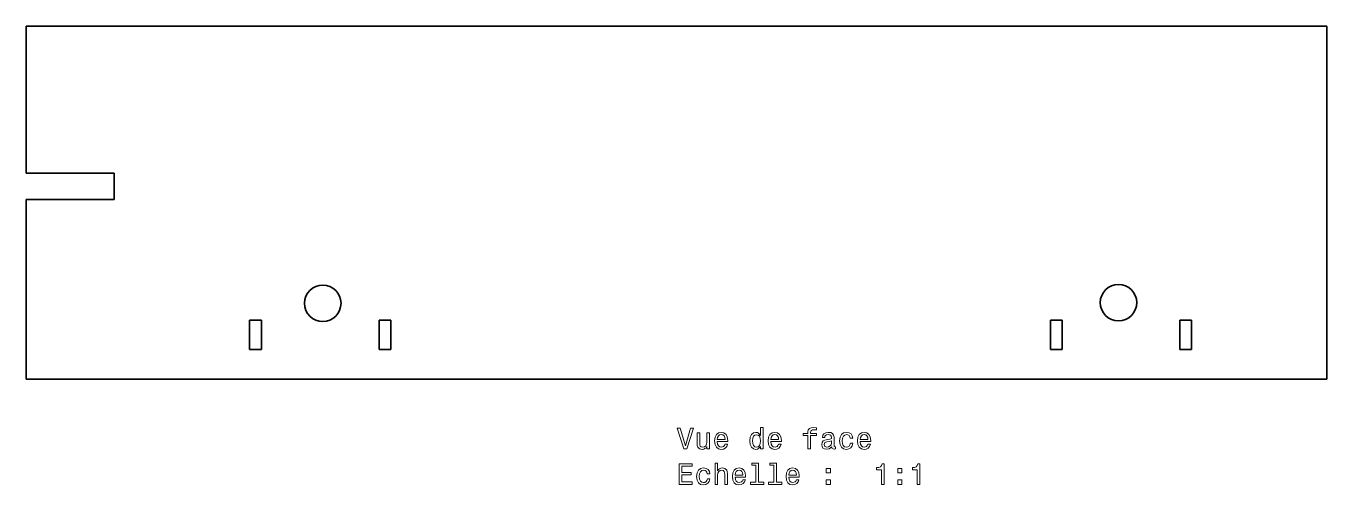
# Model space of a CAD drawing. Extents: x 38 to 259, y 57 to 135.
import ezdxf

# ---------------------------------------------------------------- set-up
doc = ezdxf.new("R2010")
doc.units = 0

msp = doc.modelspace()

# ---------------------------------------------------------------- linework, layer by layer
at = {"color": 7, "lineweight": 35}
for p, q in [((259.033752, 135), (37.966248, 135)), ((37.966248, 135), (37.966248, 110)), ((259.033752, 75), (259.033752, 135)), ((37.966248, 105.5), (37.966248, 75)), ((37.966248, 75), (259.033752, 75))]:
    msp.add_line(p, q, dxfattribs=at)
at = {"color": 7, "lineweight": 35, "ltscale": 0.375}
for p, q in [((37.966248, 110), (52.966248, 110)), ((52.966248, 105.5), (37.966248, 105.5))]:
    msp.add_line(p, q, dxfattribs=at)
at = {"color": 7, "lineweight": 35, "ltscale": 0.1125}
msp.add_line((52.966248, 110), (52.966248, 105.5), dxfattribs=at)
at = {"color": 7, "lineweight": 35, "ltscale": 0.05}
for p, q in [((75.966248, 85), (77.966248, 85)), ((97.966248, 85), (99.966248, 85)), ((212.033752, 85), (214.033752, 85)), ((234.033752, 85), (236.033752, 85)), ((77.966248, 80), (75.966248, 80)), ((99.966248, 80), (97.966248, 80)), ((214.033752, 80), (212.033752, 80)), ((236.033752, 80), (234.033752, 80))]:
    msp.add_line(p, q, dxfattribs=at)
at = {"color": 7, "lineweight": 35, "ltscale": 0.125}
for p, q in [((75.966248, 85), (75.966248, 80)), ((77.966248, 80), (77.966248, 85)), ((97.966248, 85), (97.966248, 80)), ((99.966248, 80), (99.966248, 85)), ((212.033752, 85), (212.033752, 80)), ((214.033752, 80), (214.033752, 85)), ((234.033752, 85), (234.033752, 80)), ((236.033752, 80), (236.033752, 85))]:
    msp.add_line(p, q, dxfattribs=at)
at = {"color": 7, "lineweight": 13}
for points in [[(150.895538, 66.648354), (150.018005, 63.667805), (149.11528, 66.648354), (148.636169, 66.648354), (149.765854, 63.143311), (150.270172, 63.143311), (151.374634, 66.648354)], [(162.782425, 63.561897), (162.782425, 63.143311), (163.226227, 63.143311), (163.226227, 66.764351), (162.78746, 66.764351), (162.78746, 65.437981), (162.44957, 65.821266), (162.242798, 65.912041), (162.005768, 65.947342), (161.577087, 65.846481), (161.244232, 65.564056), (161.027374, 65.110168), (160.951736, 64.499939), (161.027374, 63.889709), (161.244232, 63.430775), (161.577087, 63.143311), (162.005768, 63.047489), (162.242798, 63.08279), (162.454605, 63.173569)], [(170.841492, 65.382507), (170.841492, 63.143311), (171.285309, 63.143311), (171.285309, 65.382507), (172.293945, 65.382507), (172.293945, 65.760742), (171.285309, 65.760742), (171.285309, 65.92717), (171.320602, 66.128899), (171.4366, 66.265068), (171.633286, 66.345757), (171.91571, 66.376022), (172.293945, 66.35585), (172.293945, 66.739136), (171.81485, 66.764351), (171.381134, 66.718956), (171.078537, 66.582794), (170.896973, 66.345757), (170.841492, 66.007866), (170.841492, 65.760742), (170.029541, 65.760742), (170.029541, 65.382507)], [(154.097977, 65.851524), (153.654175, 65.851524), (153.654175, 64.288124), (153.603745, 63.925011), (153.457489, 63.662762), (153.230545, 63.501381), (152.932999, 63.450947), (152.695969, 63.491295), (152.544662, 63.612331), (152.458939, 63.819103), (152.438766, 64.11161), (152.438766, 65.851524), (151.994965, 65.851524), (151.994965, 64.071266), (152.010086, 63.713196), (152.105911, 63.415646), (152.398422, 63.143311), (152.867432, 63.047489), (153.119598, 63.08279), (153.336456, 63.173569), (153.523056, 63.32991), (153.674347, 63.556854), (153.674347, 63.143311), (154.097977, 63.143311)], [(155.434433, 64.368813), (157.209656, 64.368813), (157.214691, 64.575584), (157.134003, 65.155556), (156.912109, 65.589279), (156.559082, 65.851524), (156.090057, 65.947342), (155.631119, 65.846481), (155.278091, 65.564056), (155.051147, 65.105125), (154.970459, 64.499939), (155.046112, 63.879623), (155.273056, 63.425732), (155.621033, 63.143311), (156.074921, 63.047489), (156.468292, 63.113052), (156.791061, 63.284519), (157.028091, 63.556854), (157.164261, 63.919968), (156.72551, 63.919968), (156.63472, 63.718239), (156.503601, 63.56694), (156.130402, 63.445904), (155.842941, 63.501381), (155.626083, 63.677895), (155.484863, 63.965355), (155.434433, 64.353683)], [(155.434433, 64.742012), (155.489914, 65.089996), (155.626083, 65.347198), (155.832855, 65.50354), (156.105194, 65.559013), (156.372482, 65.50354), (156.579254, 65.347198), (156.705338, 65.089996), (156.750717, 64.742012)], [(162.081406, 65.548927), (162.373917, 65.478325), (162.595825, 65.281639), (162.726944, 64.953827), (162.777374, 64.499939), (162.726944, 64.041008), (162.595825, 63.713196), (162.373917, 63.511467), (162.081406, 63.445904), (161.804031, 63.511467), (161.592224, 63.713196), (161.451004, 64.046051), (161.405624, 64.499939), (161.451004, 64.948784), (161.592224, 65.276596), (161.804031, 65.478325)], [(164.542511, 64.368813), (166.317719, 64.368813), (166.322769, 64.575584), (166.242081, 65.155556), (166.020172, 65.589279), (165.667145, 65.851524), (165.19812, 65.947342), (164.739197, 65.846481), (164.386169, 65.564056), (164.159225, 65.105125), (164.078537, 64.499939), (164.154175, 63.879623), (164.381119, 63.425732), (164.729111, 63.143311), (165.182999, 63.047489), (165.57637, 63.113052), (165.899139, 63.284519), (166.136169, 63.556854), (166.272339, 63.919968), (165.833572, 63.919968), (165.742798, 63.718239), (165.611664, 63.56694), (165.23848, 63.445904), (164.951004, 63.501381), (164.734146, 63.677895), (164.592941, 63.965355), (164.542511, 64.353683)], [(164.542511, 64.742012), (164.597977, 65.089996), (164.734146, 65.347198), (164.940918, 65.50354), (165.213257, 65.559013), (165.480545, 65.50354), (165.687317, 65.347198), (165.8134, 65.089996), (165.858795, 64.742012)], [(174.871033, 63.496338), (174.871033, 63.481205), (174.896255, 63.309738), (174.971909, 63.188698), (175.289627, 63.092876), (175.536743, 63.133224), (175.536743, 63.476162), (175.430832, 63.461033), (175.289627, 63.526596), (175.264404, 63.728325), (175.264404, 65.130341), (175.203888, 65.488411), (175.027374, 65.74057), (174.719742, 65.891869), (174.286026, 65.947342), (173.862396, 65.886826), (173.549713, 65.715355), (173.353027, 65.448067), (173.28746, 65.095039), (173.28746, 65.064781), (173.685883, 65.064781), (173.721176, 65.276596), (173.832138, 65.427895), (174.013687, 65.518669), (174.270889, 65.55397), (174.518005, 65.528755), (174.694519, 65.45311), (174.80043, 65.321983), (174.835739, 65.140427), (174.815567, 64.928612), (174.734863, 64.822708), (174.533142, 64.77227), (174.154907, 64.731926), (173.721176, 64.641151), (173.413544, 64.479767), (173.231995, 64.227608), (173.176514, 63.854404), (173.226944, 63.521553), (173.383286, 63.274433), (173.635452, 63.118095), (173.983429, 63.062618), (174.452454, 63.168526)], [(174.820602, 64.091438), (174.760086, 63.829189), (174.598709, 63.62746), (174.356628, 63.496338), (174.059082, 63.450947), (173.867432, 63.476162), (173.731262, 63.556854), (173.645538, 63.698067), (173.620316, 63.894753), (173.640488, 64.071266), (173.721176, 64.197342), (174.043945, 64.338554), (174.452454, 64.399071), (174.820602, 64.520111)], [(178.023056, 64.953827), (178.461823, 64.953827), (178.371033, 65.357285), (178.154175, 65.675011), (177.816284, 65.871696), (177.377518, 65.947342), (176.893372, 65.846481), (176.525208, 65.564056), (176.293228, 65.105125), (176.21254, 64.489853), (176.288177, 63.879623), (176.515137, 63.425732), (176.873199, 63.143311), (177.362396, 63.047489), (177.796112, 63.123138), (178.134003, 63.334953), (178.365997, 63.667805), (178.466858, 64.11161), (178.043228, 64.11161), (177.967575, 63.829189), (177.82637, 63.617374), (177.624634, 63.486252), (177.377518, 63.445904), (177.069885, 63.511467), (176.847977, 63.713196), (176.711823, 64.041008), (176.666428, 64.504982), (176.711823, 64.95887), (176.853027, 65.286682), (177.079971, 65.488411), (177.377518, 65.559013), (177.639771, 65.513626), (177.836456, 65.397636), (177.967575, 65.205994)], [(179.722626, 64.368813), (181.497833, 64.368813), (181.502884, 64.575584), (181.42218, 65.155556), (181.200287, 65.589279), (180.84726, 65.851524), (180.378235, 65.947342), (179.919312, 65.846481), (179.566284, 65.564056), (179.33934, 65.105125), (179.258636, 64.499939), (179.33429, 63.879623), (179.561234, 63.425732), (179.909225, 63.143311), (180.363113, 63.047489), (180.756485, 63.113052), (181.079254, 63.284519), (181.316284, 63.556854), (181.452454, 63.919968), (181.013687, 63.919968), (180.922913, 63.718239), (180.791779, 63.56694), (180.418579, 63.445904), (180.131119, 63.501381), (179.914261, 63.677895), (179.773056, 63.965355), (179.722626, 64.353683)], [(179.722626, 64.742012), (179.778091, 65.089996), (179.914261, 65.347198), (180.121033, 65.50354), (180.393372, 65.559013), (180.66066, 65.50354), (180.867432, 65.347198), (180.993515, 65.089996), (181.03891, 64.742012)], [(148.958939, 57.096481), (151.177948, 57.096481), (151.177948, 57.520111), (149.422913, 57.520111), (149.422913, 58.705273), (150.986313, 58.705273), (150.986313, 59.123859), (149.422913, 59.123859), (149.422913, 60.172852), (151.137604, 60.172852), (151.137604, 60.596481), (148.958939, 60.596481)], [(153.734863, 58.907001), (154.17363, 58.907001), (154.082855, 59.310459), (153.865997, 59.628181), (153.528091, 59.824867), (153.08934, 59.900517), (152.605194, 59.799652), (152.23703, 59.517231), (152.005051, 59.058296), (151.924347, 58.443024), (152, 57.832794), (152.226944, 57.378902), (152.585022, 57.096481), (153.074203, 57.00066), (153.507919, 57.076309), (153.845825, 57.288124), (154.077805, 57.620975), (154.17868, 58.064781), (153.755051, 58.064781), (153.679398, 57.78236), (153.538177, 57.570545), (153.336456, 57.439423), (153.08934, 57.399075), (152.781708, 57.464638), (152.559799, 57.666367), (152.42363, 57.994175), (152.378235, 58.458153), (152.42363, 58.912045), (152.564835, 59.239853), (152.791794, 59.441582), (153.08934, 59.512188), (153.351578, 59.466797), (153.548279, 59.350803), (153.679398, 59.159161)], [(155.046112, 57.096481), (155.489914, 57.096481), (155.489914, 58.659882), (155.535309, 59.017952), (155.681549, 59.280197), (155.908508, 59.441582), (156.21109, 59.502102), (156.453171, 59.451668), (156.604462, 59.315502), (156.680115, 59.088554), (156.705338, 58.785961), (156.705338, 57.096481), (157.149139, 57.096481), (157.149139, 58.87674), (157.128967, 59.23481), (157.038177, 59.53236), (156.740631, 59.804695), (156.276657, 59.900517), (156.02449, 59.865211), (155.807632, 59.769394), (155.626083, 59.618095), (155.489914, 59.411324), (155.489914, 60.717518), (155.046112, 60.717518)], [(158.470459, 58.321987), (160.245682, 58.321987), (160.250717, 58.528759), (160.170029, 59.10873), (159.94812, 59.542446), (159.595108, 59.804695), (159.126083, 59.900517), (158.667145, 59.799652), (158.314117, 59.517231), (158.087173, 59.058296), (158.006485, 58.45311), (158.082138, 57.832794), (158.309082, 57.378902), (158.657059, 57.096481), (159.110947, 57.00066), (159.504318, 57.066223), (159.827087, 57.23769), (160.064117, 57.510025), (160.200287, 57.873138), (159.761536, 57.873138), (159.670746, 57.67141), (159.539627, 57.520111), (159.166428, 57.399075), (158.878967, 57.454552), (158.662109, 57.631065), (158.520889, 57.918526), (158.470459, 58.306854)], [(162.000717, 60.344318), (162.000717, 57.469681), (161.087891, 57.469681), (161.087891, 57.096481), (163.35231, 57.096481), (163.35231, 57.469681), (162.444519, 57.469681), (162.444519, 60.717518), (161.304749, 60.717518), (161.304749, 60.344318)], [(165.036743, 60.344318), (165.036743, 57.469681), (164.123917, 57.469681), (164.123917, 57.096481), (166.388336, 57.096481), (166.388336, 57.469681), (165.480545, 57.469681), (165.480545, 60.717518), (164.340775, 60.717518), (164.340775, 60.344318)], [(167.578537, 58.321987), (169.353745, 58.321987), (169.358795, 58.528759), (169.278107, 59.10873), (169.056198, 59.542446), (168.703171, 59.804695), (168.234146, 59.900517), (167.775223, 59.799652), (167.422195, 59.517231), (167.195251, 59.058296), (167.114548, 58.45311), (167.190201, 57.832794), (167.417145, 57.378902), (167.765137, 57.096481), (168.219025, 57.00066), (168.612396, 57.066223), (168.935165, 57.23769), (169.172195, 57.510025), (169.30835, 57.873138), (168.869598, 57.873138), (168.778824, 57.67141), (168.64769, 57.520111), (168.27449, 57.399075), (167.98703, 57.454552), (167.770172, 57.631065), (167.628967, 57.918526), (167.578537, 58.306854)], [(173.958221, 59.053253), (174.654175, 59.053253), (174.654175, 59.804695), (173.958221, 59.804695)], [(183.323486, 57.096481), (183.78241, 57.096481), (183.78241, 60.621696), (183.439484, 60.621696), (183.348694, 60.31406), (183.167145, 60.107288), (182.889771, 59.986252), (182.506485, 59.945904), (182.506485, 59.587837), (183.323486, 59.587837)], [(186.102295, 59.053253), (186.798264, 59.053253), (186.798264, 59.804695), (186.102295, 59.804695)], [(189.395538, 57.096481), (189.854462, 57.096481), (189.854462, 60.621696), (189.51152, 60.621696), (189.420746, 60.31406), (189.239197, 60.107288), (188.961807, 59.986252), (188.578522, 59.945904), (188.578522, 59.587837), (189.395538, 59.587837)], [(158.470459, 58.695183), (158.52594, 59.043167), (158.662109, 59.300373), (158.868881, 59.456711), (159.141205, 59.512188), (159.408508, 59.456711), (159.61528, 59.300373), (159.741348, 59.043167), (159.786743, 58.695183)], [(167.578537, 58.695183), (167.634003, 59.043167), (167.770172, 59.300373), (167.976944, 59.456711), (168.249283, 59.512188), (168.516571, 59.456711), (168.723343, 59.300373), (168.849426, 59.043167), (168.894806, 58.695183)], [(173.958221, 57.096481), (174.654175, 57.096481), (174.654175, 57.847923), (173.958221, 57.847923)], [(186.102295, 57.096481), (186.798264, 57.096481), (186.798264, 57.847923), (186.102295, 57.847923)]]:
    msp.add_lwpolyline(points, close=True, dxfattribs=at)
at = {"color": 7, "lineweight": 35}
for centre in [(88.395576, 87.879517), (223.604431, 88)]:
    msp.add_circle(centre, 3.1, dxfattribs=at)

doc.saveas('drawing.dxf')
